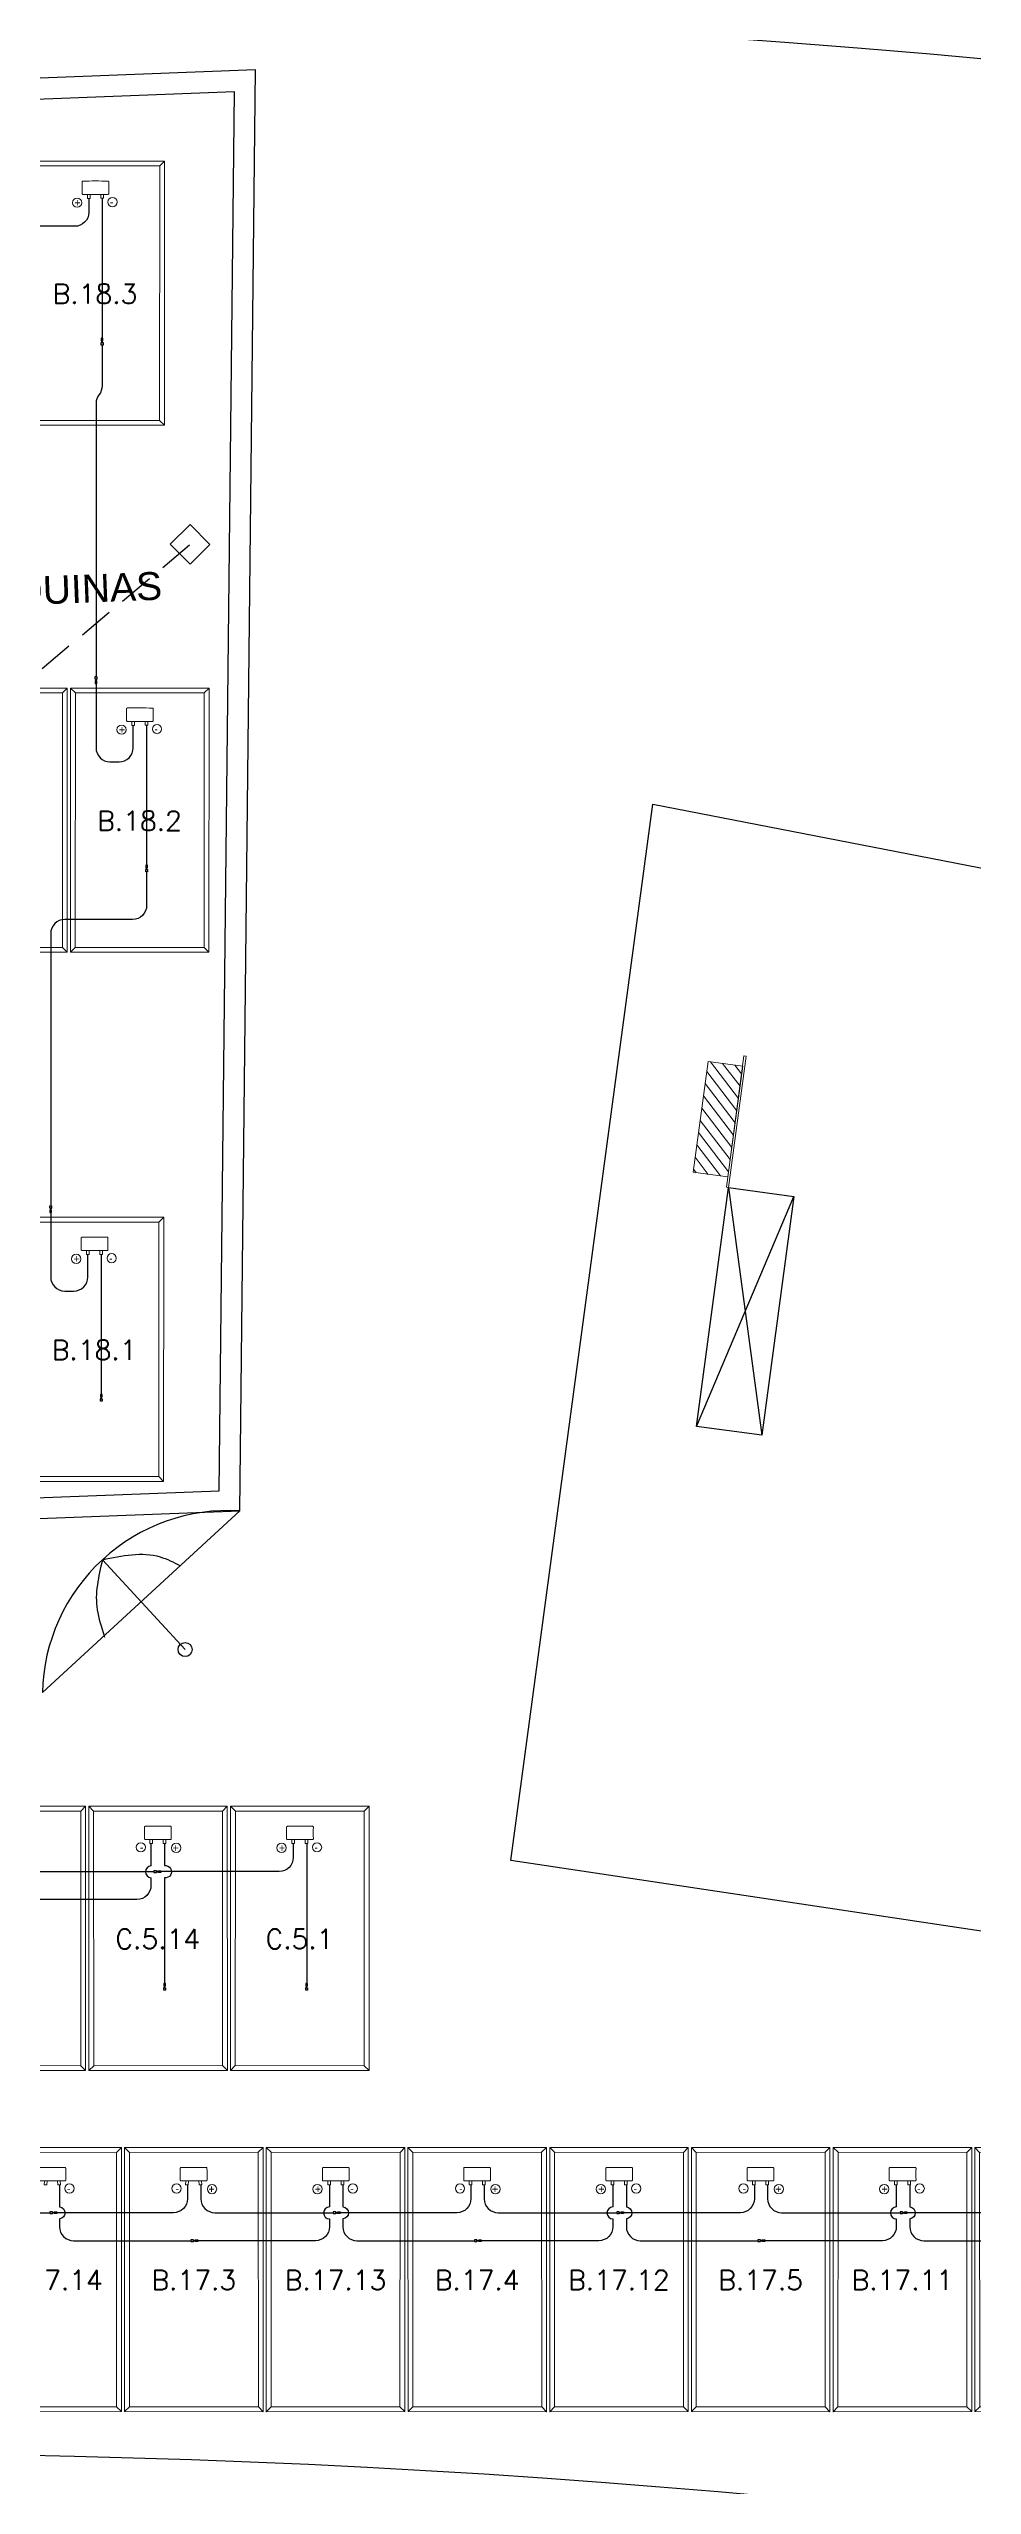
# Model space of a CAD drawing. Header units: metres. Extents: x 1796 to 2240, y -1398 to -999.
# Drawn here: x 1972.84 to 1979.44, y -1200.53 to -1183.1 of the extents above; entities that cross this region are included whole.
import ezdxf

# ---------------------------------------------------------------- set-up
doc = ezdxf.new("R2010")
doc.units = ezdxf.units.M
doc.header["$MEASUREMENT"] = 0
doc.linetypes.add('HIDDEN', pattern=[0.375, 0.25, -0.125])
for name, color, linetype in [('ARQUITETURA', 253, 'CONTINUOUS'), ('CABO_MODULO_FV', 7, 'CONTINUOUS'), ('CABO_ORION_FV', 7, 'CONTINUOUS'), ('CONECTOR_MODULO_FV', 3, 'CONTINUOUS'), ('MÓDULOS FV', 7, 'CONTINUOUS'), ('SHAFT', 6, 'CONTINUOUS')]:
    doc.layers.add(name, color=color, linetype=linetype)
for name, color, linetype, lineweight in [('MOD_ALOCADOS_A', 5, 'CONTINUOUS', 9), ('MODULOS_PV', 2, 'CONTINUOUS', 9), ('String Box', 3, 'CONTINUOUS', 9)]:
    doc.layers.add(name, color=color, linetype=linetype, lineweight=lineweight)
doc.styles.add('ENGECAD', font='arial.ttf')
doc.styles.add('R120-500', font='romans.shx', dxfattribs={"height": 1.5})

# ---------------------------------------------------------------- blocks, each defined once
blk = doc.blocks.new('modulo')
at = {"layer": 'MODULOS_PV', "color": 8}
for p, q in [((-0.751, 2.014), (-0.753, 2.063)), ((-1.381, 1.342), (-1.43, 1.34)), ((0.577, 0.769), (0.626, 0.771)), ((-0.053, 0.097), (-0.051, 0.048))]:
    blk.add_line(p, q, dxfattribs=at)
for points in [[(-1.43, 1.34), (-0.753, 2.063), (0.626, 0.771), (-0.051, 0.048)], [(-1.381, 1.342), (-0.751, 2.014), (0.577, 0.769), (-0.053, 0.097)]]:
    blk.add_lwpolyline(points, close=True, dxfattribs=at)
for points in [[(-0.878, 1.581), (-0.857, 1.562), (-0.87, 1.548), (-0.891, 1.567)], [(-0.956, 1.498), (-0.935, 1.478), (-0.922, 1.492), (-0.943, 1.512)]]:
    blk.add_lwpolyline(points, dxfattribs=at)
blk.add_circle((-0.793, 1.591), 0.0332, dxfattribs=at)
at = {"layer": 'MODULOS_PV', "color": 1}
blk.add_circle((-0.963, 1.403), 0.0332, dxfattribs=at)
at = {"layer": 'MODULOS_PV', "color": 8}
blk.add_open_spline([(-0.986, 1.473), (-1.006, 1.493), (-1.027, 1.512), (-1.048, 1.532), (-1.048, 1.532), (-1.049, 1.534), (-1.049, 1.536), (-1.048, 1.538), (-1.048, 1.539), (-1.007, 1.583), (-0.966, 1.627), (-0.925, 1.67), (-0.924, 1.671), (-0.922, 1.672), (-0.919, 1.672), (-0.918, 1.671), (-0.917, 1.671), (-0.897, 1.652), (-0.876, 1.632), (-0.855, 1.613), (-0.855, 1.612), (-0.854, 1.611), (-0.854, 1.608), (-0.855, 1.606), (-0.855, 1.605), (-0.896, 1.561), (-0.937, 1.518), (-0.978, 1.474), (-0.979, 1.473), (-0.981, 1.472), (-0.984, 1.472), (-0.985, 1.473), (-0.986, 1.473)], degree=3, knots=[0, 0, 0, 0, 1, 1, 1, 1.002534, 1.003925, 1.008052, 1.008052, 1.008052, 2.008052, 2.008052, 2.008052, 2.012179, 2.01357, 2.016104, 2.016104, 2.016104, 3.016104, 3.016104, 3.016104, 3.018638, 3.02003, 3.024156, 3.024156, 3.024156, 4.024156, 4.024156, 4.024156, 4.028283, 4.029675, 4.032208, 4.032208, 4.032208, 4.032208], dxfattribs=at)
at = {"layer": 'MODULOS_PV', "color": 8, "insert": (-0.827, 1.597), "char_height": 0.0572, "width": 0.10748, "attachment_point": 1, "rotation": 46.8722}
blk.add_mtext('-', dxfattribs=at)
at = {"layer": 'MODULOS_PV', "color": 1, "insert": (-0.997, 1.409), "char_height": 0.0572, "width": 0.10748, "attachment_point": 1, "rotation": 46.8722}
blk.add_mtext('+', dxfattribs=at)
blk = doc.blocks.new('CONECTOR_PLACA')
at = {"layer": 'CONECTOR_MODULO_FV'}
blk.add_hatch(color=256, dxfattribs=at).paths.add_polyline_path([(-0.001, -0.018), (0.001, -0.018), (0.001, -0.024), (0, -0.024), (-0.001, -0.024)])
for p, q in [((0, 0), (-0.006, 0)), ((-0.006, 0), (-0.006, -0.018)), ((0.006, 0), (0, 0)), ((0.006, -0.018), (0.006, 0)), ((-0.006, -0.018), (0.006, -0.018)), ((-0.001, -0.018), (-0.001, -0.024)), ((0.001, -0.018), (0.001, -0.024))]:
    blk.add_line(p, q, dxfattribs=at)
for points in [[(-0.002, -0.018), (-0.002, -0.022), (-0.001, -0.023), (-0.001, -0.024), (0, -0.024)], [(0.002, -0.018), (0.002, -0.022), (0.001, -0.023), (0.001, -0.024), (0, -0.024)]]:
    blk.add_lwpolyline(points, dxfattribs=at)
blk = doc.blocks.new('CONECTOR ORION')
at = {"layer": 'CONECTOR_MODULO_FV', "true_color": 0xf8d731}
blk.add_hatch(color=40, dxfattribs=at).paths.add_polyline_path([(-537.822, -669.536), (-537.822, -669.538), (-537.816, -669.538), (-537.816, -669.537), (-537.816, -669.536)])
at = {"layer": 'CONECTOR_MODULO_FV', "color": 40, "true_color": 0xf8d731}
for p, q in [((-537.84, -669.537), (-537.84, -669.531)), ((-537.84, -669.531), (-537.822, -669.531)), ((-537.84, -669.543), (-537.84, -669.537)), ((-537.822, -669.543), (-537.84, -669.543)), ((-537.822, -669.531), (-537.822, -669.543)), ((-537.822, -669.536), (-537.816, -669.536)), ((-537.822, -669.538), (-537.816, -669.538))]:
    blk.add_line(p, q, dxfattribs=at)
for points in [[(-537.822, -669.534), (-537.818, -669.534), (-537.817, -669.536), (-537.816, -669.536), (-537.816, -669.537)], [(-537.822, -669.539), (-537.818, -669.539), (-537.817, -669.538), (-537.816, -669.538), (-537.816, -669.537)]]:
    blk.add_lwpolyline(points, dxfattribs=at)

msp = doc.modelspace()

# ---------------------------------------------------------------- hatches: boundary and pattern name
at = {"layer": 'ARQUITETURA'}
h = msp.add_hatch(dxfattribs=at)
h.set_pattern_fill('AR-SAND', color=116, scale=3, angle=-46.877, style=0)
h.set_pattern_definition([(350.62296, (1466.5355, -762.2295), (4.08992, 4.08927), [0, -4.56, 0, -5.1, 0, -4.875]), (320.623, (1466.5355, -762.2295), (9.808834, 1.91215), [0, -2.46, 0, -4.11, 0, -1.575]), (280.623, (1464.013, -759.536), (6.39856, -6.807323), [0, -1.5, 0, -5.4, 0, -7.05]), (270.623, (1464.013, -759.536), (8.08648, -4.78256), [0, -0.75, 0, -3.54, 0, -4.05])])
edge = h.paths.add_edge_path()
edge.add_arc((1971.325, -1273.05), 92, 93.82041, 111.90763)
edge.add_line((1936.999, -1187.694), (1937.559, -1189.085))
edge.add_arc((1971.325, -1273.05), 90.5, 111.90763, 114.20354)
edge.add_line((1934.222, -1190.505), (1933.608, -1189.137))
edge.add_arc((1971.325, -1273.05), 92, 114.20328, 121.57407)
edge.add_line((1923.154, -1194.669), (1910.162, -1202.654))
edge.add_line((1910.162, -1202.654), (1908.838, -1200.501))
edge.add_arc((1971.325, -1273.05), 95.75, 93.77161, 130.73854, ccw=False)
edge.add_line((1965.027, -1177.507), (1965.195, -1181.254))
edge = h.paths.add_edge_path()
edge.add_arc((1971.325, -1273.05), 92, 79.39324, 91.32909)
edge.add_line((1969.191, -1181.075), (1969.023, -1177.328))
edge.add_arc((1971.325, -1273.05), 95.75, 79.39324, 91.37788, ccw=False)
edge.add_line((1988.95, -1178.936), (2001.352, -1181.259))
edge.add_line((2001.352, -1181.259), (2013.609, -1210.073))
edge.add_line((2013.609, -1210.073), (1999.373, -1207.291))
edge.add_line((1999.373, -1207.291), (1985.934, -1214.289))
edge.add_line((1985.934, -1214.289), (1979.219, -1214.591))
edge.add_line((1979.219, -1214.591), (1980.336, -1202.624))
edge.add_arc((1971.325, -1273.05), 71, 79.39324, 82.70853, ccw=False)
edge.add_line((1984.394, -1203.263), (1999.541, -1206.1))
edge.add_arc((2068.683, -1199.209), 69.485, 169.39324, 185.69147, ccw=False)
edge.add_line((2000.386, -1186.419), (1987.983, -1184.096))
edge.add_line((1987.983, -1184.096), (1988.26, -1182.622))
at = {"layer": 'String Box'}
h = msp.add_hatch(dxfattribs=at)
h.set_pattern_fill('ANSI31', color=256, scale=0.5, angle=262.3439)
h.set_pattern_definition([(307.343941, (2270.847284, -1512.28269), (0.049688031, 0.037912393), [])])
h.paths.add_polyline_path([(1977.796, -1190.375), (1977.548, -1190.342), (1977.441, -1191.135), (1977.689, -1191.168)])

# ---------------------------------------------------------------- linework, layer by layer
at = {"layer": 'ARQUITETURA', "linetype": 'HIDDEN'}
msp.add_line((1973.842, -1186.65), (1971.733, -1188.417), dxfattribs=at)
at = {"layer": 'ARQUITETURA'}
for p, q in [((1972.79, -1194.856), (1974.201, -1193.556)), ((1973.219, -1193.906), (1973.81, -1194.548))]:
    msp.add_line(p, q, dxfattribs=at)
for points in [[(1961.71, -1194.033), (1974.201, -1193.556), (1974.314, -1183.25), (1960.816, -1183.772)], [(1961.847, -1193.878), (1974.053, -1193.412), (1974.162, -1183.406), (1960.979, -1183.915)], [(1973.987, -1186.644), (1973.845, -1186.785), (1973.704, -1186.643), (1973.846, -1186.502)], [(1976.138, -1196.058), (1977.153, -1188.502), (1990.266, -1191.05), (1989.209, -1198.021)]]:
    msp.add_lwpolyline(points, close=True, dxfattribs=at)
msp.add_circle((1973.81, -1194.548), 0.0504, dxfattribs=at)
for centre, radius, start, end in [((1971.325, -1273.05), 97.75, 79.39324, 130.73854), ((1971.325, -1273.05), 90.5, 79.39324, 121.57407), ((1971.325, -1273.05), 90.25, 79.39324, 121.57407), ((1974.12, -1194.885), 1.331, 86.5238, 178.7381), ((1971.325, -1273.05), 72.75, 79.39324, 121.57407)]:
    msp.add_arc(centre, radius, start, end, dxfattribs=at)
for points in [[(1973.219, -1193.906), (1973.631, -1193.885), (1973.775, -1193.949)], [(1973.219, -1193.906), (1973.181, -1194.263), (1973.231, -1194.449), (1973.234, -1194.46)]]:
    msp.add_spline(points, degree=3, dxfattribs=at)
at = {"layer": 'CABO_MODULO_FV'}
for p, q in [((1973.216, -1184.169), (1973.216, -1185.169)), ((1973.535, -1187.939), (1973.535, -1188.939)), ((1973.211, -1191.723), (1973.211, -1192.723)), ((1974.679, -1195.936), (1974.679, -1196.936))]:
    msp.add_line(p, q, dxfattribs=at)
at = {"layer": 'CABO_MODULO_FV', "color": 1}
for points in [[(1973.121, -1184.169), (1973.121, -1184.269, -0.414214), (1973.021, -1184.369), (1972.174, -1184.369)], [(1973.173, -1187.638), (1973.173, -1188.099, 0.414211), (1973.273, -1188.199), (1973.339, -1188.199, 0.414214), (1973.439, -1188.099), (1973.439, -1187.939)], [(1972.849, -1191.423), (1972.849, -1191.884, 0.414211), (1972.949, -1191.984), (1973.015, -1191.984, 0.414214), (1973.115, -1191.884), (1973.115, -1191.723)], [(1974.583, -1195.936), (1974.583, -1196.036, -0.414214), (1974.483, -1196.136), (1973.636, -1196.136)], [(1973.663, -1195.936), (1973.663, -1196.093, -1.12956), (1973.663, -1196.181), (1973.663, -1196.936)], [(1971.896, -1198.376), (1971.896, -1198.476, 0.414214), (1971.996, -1198.576), (1972.843, -1198.576)], [(1974.842, -1198.376), (1974.842, -1198.535, 1), (1974.842, -1198.62), (1974.842, -1198.676, -0.414214), (1974.742, -1198.776), (1973.901, -1198.776)], [(1973.922, -1198.376), (1973.922, -1198.476, 0.414214), (1974.022, -1198.576), (1974.869, -1198.576)], [(1976.868, -1198.376), (1976.868, -1198.535, 1), (1976.868, -1198.62), (1976.868, -1198.676, -0.414214), (1976.768, -1198.776), (1975.927, -1198.776)], [(1975.948, -1198.376), (1975.948, -1198.476, 0.414214), (1976.048, -1198.576), (1976.895, -1198.576)], [(1978.894, -1198.376), (1978.894, -1198.535, 1), (1978.894, -1198.62), (1978.894, -1198.676, -0.414214), (1978.794, -1198.776), (1977.953, -1198.776)], [(1977.974, -1198.376), (1977.974, -1198.476, 0.414214), (1978.074, -1198.576), (1978.921, -1198.576)]]:
    msp.add_lwpolyline(points, format="xyb", dxfattribs=at)
at = {"layer": 'CABO_MODULO_FV'}
for points in [[(1973.566, -1195.936), (1973.566, -1196.095, 0.928013), (1973.566, -1196.18), (1973.566, -1196.236, -0.414214), (1973.466, -1196.336), (1972.626, -1196.336)], [(1972.653, -1195.936), (1972.653, -1196.036, 0.414214), (1972.753, -1196.136), (1973.587, -1196.136)], [(1973.827, -1198.376), (1973.827, -1198.476, -0.414214), (1973.727, -1198.576), (1972.892, -1198.576)], [(1972.912, -1198.376), (1972.912, -1198.535, -0.928013), (1972.912, -1198.62), (1972.912, -1198.676, 0.414214), (1973.012, -1198.776), (1973.852, -1198.776)], [(1975.853, -1198.376), (1975.853, -1198.476, -0.414214), (1975.753, -1198.576), (1974.918, -1198.576)], [(1974.938, -1198.376), (1974.938, -1198.535, -0.928013), (1974.938, -1198.62), (1974.938, -1198.676, 0.414214), (1975.038, -1198.776), (1975.878, -1198.776)], [(1977.879, -1198.376), (1977.879, -1198.476, -0.414214), (1977.779, -1198.576), (1976.944, -1198.576)], [(1976.964, -1198.376), (1976.964, -1198.535, -0.928013), (1976.964, -1198.62), (1976.964, -1198.676, 0.414214), (1977.064, -1198.776), (1977.904, -1198.776)], [(1979.905, -1198.376), (1979.905, -1198.476, -0.414214), (1979.805, -1198.576), (1978.97, -1198.576)], [(1978.99, -1198.376), (1978.99, -1198.535, -0.928013), (1978.99, -1198.62), (1978.99, -1198.676, 0.414214), (1979.09, -1198.776), (1979.93, -1198.776)]]:
    msp.add_lwpolyline(points, format="xyb", dxfattribs=at)
at = {"layer": 'CABO_ORION_FV', "color": 9, "linetype": 'ByBlock', "true_color": 0xbababa}
for points in [[(1973.216, -1185.218), (1973.216, -1185.511, -0.169027), (1973.195, -1185.573, 0.169027), (1973.173, -1185.635), (1973.173, -1187.589)], [(1973.535, -1188.987), (1973.535, -1189.227, -0.414214), (1973.435, -1189.327), (1972.949, -1189.327, 0.414214), (1972.849, -1189.427), (1972.849, -1191.374)]]:
    msp.add_lwpolyline(points, format="xyb", dxfattribs=at)
at = {"layer": 'SHAFT'}
for p, q in [((1977.695, -1191.244), (1977.932, -1193.015)), ((1977.465, -1192.953), (1978.162, -1191.307))]:
    msp.add_line(p, q, dxfattribs=at)
msp.add_lwpolyline([(1977.465, -1192.953), (1977.695, -1191.244), (1978.162, -1191.307), (1977.932, -1193.015)], close=True, dxfattribs=at)
at = {"layer": 'String Box'}
for points in [[(1977.796, -1190.375), (1977.689, -1191.168), (1977.441, -1191.135), (1977.548, -1190.342)], [(1977.821, -1190.304), (1977.695, -1191.244), (1977.679, -1191.242), (1977.805, -1190.302)]]:
    msp.add_lwpolyline(points, close=True, dxfattribs=at)

# ---------------------------------------------------------------- block references
at = {"layer": 'CONECTOR_MODULO_FV'}
for p in [(1973.216, -1185.169), (1973.535, -1188.939), (1973.211, -1192.723), (1973.663, -1196.936), (1974.679, -1196.936)]:
    msp.add_blockref('CONECTOR_PLACA', p, dxfattribs=at)
for name, p, rotation in [('CONECTOR ORION', (1303.68, -647.378), 90.00000000000001), ('CONECTOR ORION', (2642.71, -1725.429), 270), ('CONECTOR_PLACA', (1973.173, -1187.638), 180), ('CONECTOR ORION', (1303.998, -651.147), 90.00000000000001), ('CONECTOR ORION', (2642.386, -1729.214), 270), ('CONECTOR_PLACA', (1972.849, -1191.423), 180), ('CONECTOR ORION', (1303.674, -654.932), 90.00000000000001), ('CONECTOR_PLACA', (1973.587, -1196.136), 90), ('CONECTOR ORION', (1304.126, -659.145), 90.00000000000001), ('CONECTOR ORION', (1305.142, -659.145), 90.00000000000001), ('CONECTOR_PLACA', (1972.843, -1198.576), 90.00000000000001), ('CONECTOR_PLACA', (1974.869, -1198.576), 90.00000000000001), ('CONECTOR_PLACA', (1976.895, -1198.576), 90.00000000000001), ('CONECTOR_PLACA', (1978.921, -1198.576), 90.00000000000001), ('CONECTOR_PLACA', (1973.852, -1198.776), 90.00000000000001), ('CONECTOR_PLACA', (1975.878, -1198.776), 90.00000000000001), ('CONECTOR_PLACA', (1977.904, -1198.776), 90.00000000000001)]:
    msp.add_blockref(name, p, dxfattribs=dict(at, rotation=rotation))
at = {"layer": 'CONECTOR_MODULO_FV', "xscale": -1, "rotation": 270}
for p in [(1973.636, -1196.136), (1972.892, -1198.576), (1974.918, -1198.576), (1976.944, -1198.576), (1978.97, -1198.576), (1973.901, -1198.776), (1975.927, -1198.776), (1977.953, -1198.776)]:
    msp.add_blockref('CONECTOR_PLACA', p, dxfattribs=at)
at = {"layer": 'MÓDULOS FV', "xscale": -1, "rotation": 46.87216913315991}
for p in [(1972.65, -1185.862), (1972.086, -1197.629), (1974.112, -1197.629), (1972.342, -1200.069), (1974.368, -1200.069), (1976.394, -1200.069), (1978.42, -1200.069), (1980.446, -1200.069)]:
    msp.add_blockref('modulo', p, dxfattribs=at)
at = {"layer": 'MÓDULOS FV', "rotation": 313.12783086684}
for p in [(1972.672, -1185.862), (1971.977, -1189.631), (1972.99, -1189.631), (1971.653, -1193.416), (1972.666, -1193.416), (1972.108, -1197.629), (1974.134, -1197.629), (1972.364, -1200.069), (1974.39, -1200.069), (1976.416, -1200.069), (1978.442, -1200.069)]:
    msp.add_blockref('modulo', p, dxfattribs=at)

# ---------------------------------------------------------------- texts
at = {"layer": 'ARQUITETURA', "style": 'ENGECAD'}
msp.add_text('CASA DE MÁQUINAS', height=0.2, rotation=2.2436, dxfattribs=at).set_placement((1970.857, -1187.148))
at = {"layer": 'MOD_ALOCADOS_A', "color": 5, "char_height": 0.14, "attachment_point": 5, "style": 'R120-500'}
for s, insert in [('B.18.3', (1973.166, -1184.852)), ('B.18.2', (1973.484, -1188.621)), ('B.18.1', (1973.16, -1192.406))]:
    msp.add_mtext_dynamic_manual_height_columns(s, width=0.992, gutter_width=7.5, heights=[0], dxfattribs=dict(at, insert=insert))
at = {"layer": 'MOD_ALOCADOS_A', "color": 1, "char_height": 0.14, "attachment_point": 5, "style": 'R120-500'}
for s, insert in [('C.5.14', (1973.615, -1196.618)), ('C.5.1', (1974.628, -1196.618))]:
    msp.add_mtext_dynamic_manual_height_columns(s, width=0.992, gutter_width=7.5, heights=[0], dxfattribs=dict(at, insert=insert))
at = {"layer": 'MOD_ALOCADOS_A', "color": 4, "char_height": 0.14, "attachment_point": 5, "style": 'R120-500'}
for s, insert in [('B.17.14', (1972.859, -1199.058)), ('B.17.3', (1973.872, -1199.058)), ('B.17.13', (1974.885, -1199.058)), ('B.17.4', (1975.898, -1199.058)), ('B.17.12', (1976.911, -1199.058)), ('B.17.5', (1977.924, -1199.058)), ('B.17.11', (1978.937, -1199.058))]:
    msp.add_mtext_dynamic_manual_height_columns(s, width=0.992, gutter_width=7.5, heights=[0], dxfattribs=dict(at, insert=insert))

doc.saveas('drawing.dxf')
